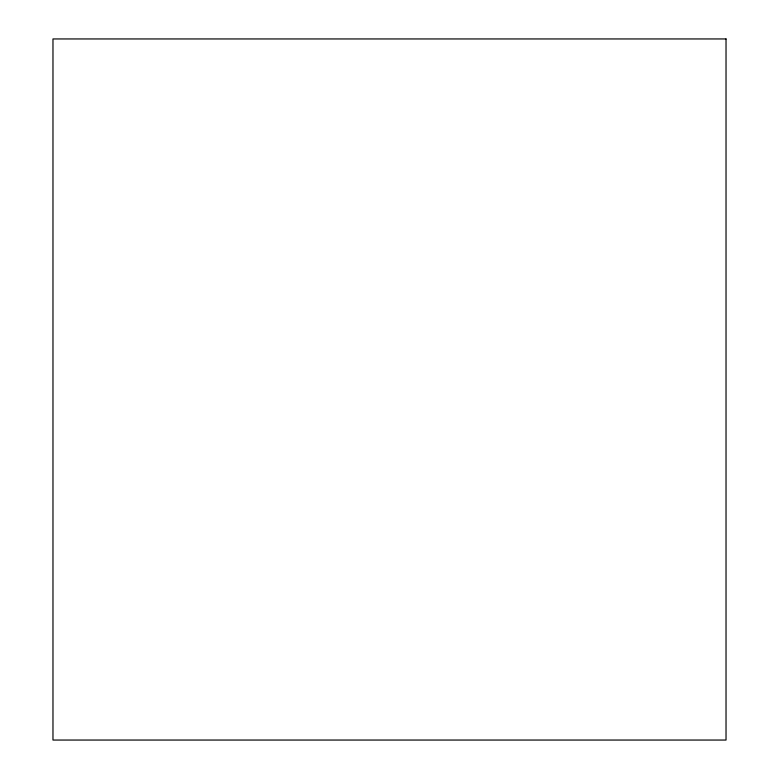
<?xml version="1.0" encoding="UTF-8"?>
<svg xmlns="http://www.w3.org/2000/svg" width="779" height="779" viewBox="0 0 779 779"><rect width="100%" height="100%" fill="white"/><g stroke="black" fill="none" stroke-linecap="round" stroke-linejoin="round"><path stroke-width="1.17" d="M726.028 38.95L52.972 38.95L52.972 740.05L726.028 740.05L726.028 38.95"/></g></svg>
